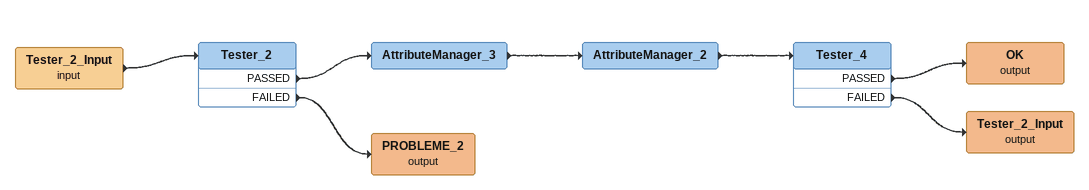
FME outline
Tester_2_Input (input)
    -> Tester_2
Tester_2
    PASSED -> AttributeManager_3
    FAILED -> PROBLEME_2 (output)
AttributeManager_3
    -> AttributeManager_2
AttributeManager_2
    -> Tester_4
Tester_4
    PASSED -> OK (output)
    FAILED -> Tester_2_Input (output)
OK (output)
Tester_2_Input (output)
PROBLEME_2 (output)
